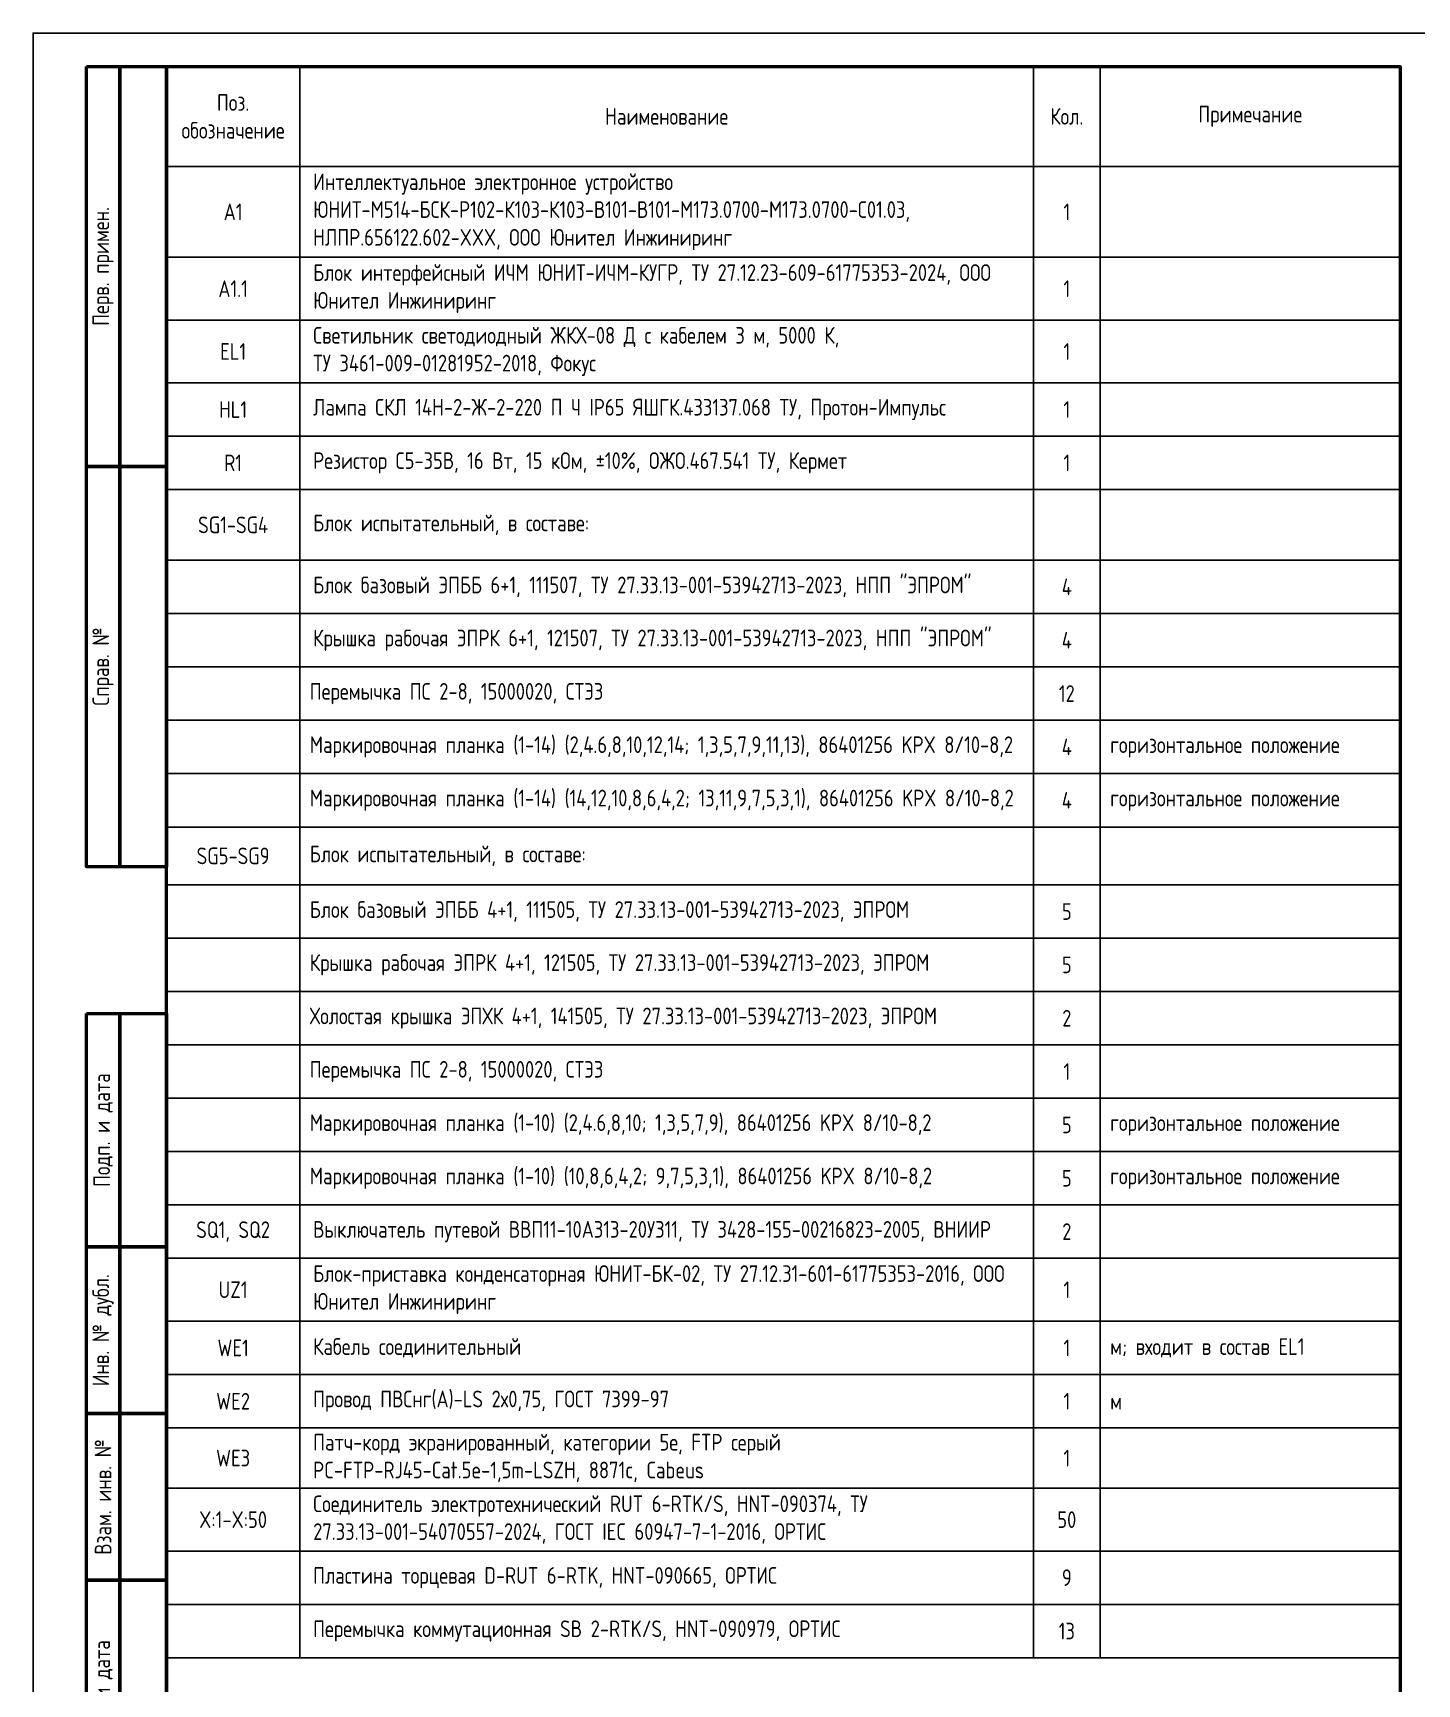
# Model space of a CAD drawing. Header units: millimetres. Extents: x -1117 to 4405, y -90 to 586.
# Drawn here: x -420 to -212.5, y 49.5 to 297 of the extents above; entities that cross this region are included whole.
import ezdxf

# ---------------------------------------------------------------- set-up
doc = ezdxf.new("R2010")
doc.units = ezdxf.units.MM
doc.styles.add('Gost_type_A', font='GOST_A.TTF')

# ---------------------------------------------------------------- blocks, each defined once
blk = doc.blocks.new('Штамп левый верхний')
at = {"lineweight": 50}
for points in [[(-12, 0), (-7, 0), (-7, -60), (-12, -60)], [(-7, 0), (0, 0), (0, -60), (-7, -60)], [(-12, -60), (-7, -60), (-7, -120), (-12, -120)], [(-7, -60), (0, -60), (0, -120), (-7, -120)]]:
    blk.add_lwpolyline(points, close=True, dxfattribs=at)
at = {"char_height": 2.5, "width": 60, "attachment_point": 5, "rotation": 90, "style": 'Gost_type_A'}
for s, insert in [('Перв. примен.', (-9.5, -30)), ('Справ. №', (-9.5, -90))]:
    blk.add_mtext(s, dxfattribs=dict(at, insert=insert))
blk = doc.blocks.new('Штамп левый нижний')
at = {"lineweight": 50}
for points in [[(-12, 145), (-7, 145), (-7, 110), (-12, 110)], [(-7, 145), (0, 145), (0, 110), (-7, 110)], [(-12, 110), (-7, 110), (-7, 85), (-12, 85)], [(-7, 110), (0, 110), (0, 85), (-7, 85)], [(-12, 85), (-7, 85), (-7, 60), (-12, 60)], [(-7, 85), (0, 85), (0, 60), (-7, 60)], [(-12, 60), (-7, 60), (-7, 25), (-12, 25)], [(-7, 60), (0, 60), (0, 25), (-7, 25)], [(-12, 25), (-7, 25), (-7, 0), (-12, 0)], [(-7, 25), (0, 25), (0, 0), (-7, 0)]]:
    blk.add_lwpolyline(points, close=True, dxfattribs=at)
at = {"char_height": 2.5, "attachment_point": 5, "rotation": 90, "style": 'Gost_type_A'}
for s, insert, width in [('Подп. и дата', (-9.5, 127.5), 35), ('Инв. № дубл.', (-9.5, 97.5), 25), ('Взам. инв. №', (-9.5, 72.5), 25), ('Подп. и дата', (-9.5, 42.5), 35), ('Инв. N подл.', (-9.5, 12.5), 25)]:
    blk.add_mtext(s, dxfattribs=dict(at, insert=insert, width=width))
blk = doc.blocks.new('Формат_А4')
blk.add_lwpolyline([(0, 297), (0, 0), (-210, 0), (-210, 297)], close=True)
at = {"lineweight": 50}
blk.add_lwpolyline([(-190, 292), (-5, 292), (-5, 5), (-190, 5)], close=True, dxfattribs=at)
blk = doc.blocks.new('*T22')
at = {"color": 0, "lineweight": -2, "transparency": 16777216}
for p, q in [((0, 0), (185, 0)), ((0, 0), (0, -15)), ((20, 0), (20, -15)), ((130, 0), (130, -15)), ((140, 0), (140, -15)), ((185, 0), (185, -15)), ((210, 0), (395, 0)), ((210, 0), (210, -15)), ((230, 0), (230, -15)), ((340, 0), (340, -15)), ((350, 0), (350, -15)), ((395, 0), (395, -15))]:
    blk.add_line(p, q, dxfattribs=at)
at = {"color": 0, "linetype": 'ByBlock', "lineweight": -2, "transparency": 16777216}
for p, q in [((0, -15), (185, -15)), ((0, -15), (0, -238.61)), ((20, -15), (20, -238.61)), ((130, -15), (130, -238.61)), ((140, -15), (140, -90.05)), ((185, -15), (185, -238.61)), ((210, -15), (395, -15)), ((210, -15), (210, -72.25)), ((230, -15), (230, -72.25)), ((340, -15), (340, -72.25)), ((350, -15), (350, -64.25)), ((395, -15), (395, -72.25)), ((210, -23), (395, -23)), ((0, -28.63), (185, -28.63)), ((210, -31), (395, -31)), ((0, -38.06), (185, -38.06)), ((210, -40.25), (395, -40.25)), ((0, -47.45), (185, -47.45)), ((210, -48.25), (395, -48.25)), ((0, -55.45), (185, -55.45)), ((210, -56.25), (395, -56.25)), ((0, -63.45), (185, -63.45)), ((210, -64.25), (395, -64.25)), ((350, -64.25), (350, -72.25)), ((0, -74.05), (185, -74.05)), ((210, -72.25), (395, -72.25)), ((0, -82.05), (185, -82.05)), ((0, -90.05), (185, -90.05)), ((140, -90.05), (140, -170.72)), ((0, -98.05), (185, -98.05)), ((0, -106.05), (185, -106.05)), ((0, -114.05), (185, -114.05)), ((0, -122.72), (185, -122.72)), ((0, -130.72), (185, -130.72)), ((0, -138.72), (185, -138.72)), ((0, -146.72), (185, -146.72)), ((0, -154.72), (185, -154.72)), ((0, -162.72), (185, -162.72)), ((0, -170.72), (185, -170.72)), ((140, -170.72), (140, -238.61)), ((0, -178.72), (185, -178.72)), ((0, -188.15), (185, -188.15)), ((0, -196.15), (185, -196.15)), ((0, -204.15), (185, -204.15)), ((0, -213.2), (185, -213.2)), ((0, -222.61), (185, -222.61)), ((0, -230.61), (185, -230.61)), ((0, -238.61), (185, -238.61))]:
    blk.add_line(p, q, dxfattribs=at)
at = {"transparency": 16777216, "char_height": 2.5, "style": 'Gost_type_A'}
for s, insert, width, attachment_point in [('Поз. обозначение', (10, -7.5), 17, 5), ('Поз. обозначение', (220, -7.5), 17, 5), ('Наименование', (75, -7.5), 107, 5), ('Кол.', (135, -7.5), 7, 5), ('Примечание', (162.5, -7.5), 42, 5), ('Наименование', (285, -7.5), 107, 5), ('Кол.', (345, -7.5), 7, 5), ('Примечание', (372.5, -7.5), 42, 5), ('Перемычка FB 2-RTK/S, HNT-091821, ОРТИС', (232, -19), 106, 4), ('4', (345, -19), 7, 5), ('Маркировочная планка (1-50), 86401256 KPX 8/10-8,2', (232, -27), 106, 4), ('1', (345, -27), 7, 5), ('Соединитель электротехнический RPV 4-MT(-P), HNT-131560, ТУ 27.33.13-001-54070557-2024, ГОСТ IEC 60947-7-1-2016, ОРТИС ', (232, -35.62), 106, 4), ('16', (345, -35.62), 7, 5), ('Перемычка ПС 2-8, 15000020, СТЭЗ ', (21.5, -94.05), 107, 4), ('12', (135, -94.05), 7, 5), ('4', (135, -102.05), 7, 5), ('Маркировочная планка (1-14) (14,12,10,8,6,4,2; 13,11,9,7,5,3,1), 86401256 KPX 8/10-8,2', (21.5, -110.05), 107, 4), ('4', (135, -110.05), 7, 5), ('{\\C256;Блок испытательный, в составе:}', (21.5, -118.38), 107, 4), ('Блок базовый ЭПББ 4+1, 111505, ТУ 27.33.13-001-53942713-2023, ЭПРОМ', (21.5, -126.72), 107, 4), ('5', (135, -126.72), 7, 5), ('Крышка рабочая ЭПРК 4+1, 121505, ТУ 27.33.13-001-53942713-2023, ЭПРОМ', (21.5, -134.72), 107, 4), ('5', (135, -134.72), 7, 5), ('Холостая крышка ЭПХК 4+1, 141505, ТУ 27.33.13-001-53942713-2023, ЭПРОМ', (21.5, -142.72), 107, 4), ('2', (135, -142.72), 7, 5), ('Перемычка ПС 2-8, 15000020, СТЭЗ ', (21.5, -150.72), 107, 4), ('1', (135, -150.72), 7, 5), ('Маркировочная планка (1-10) (2,4.6,8,10; 1,3,5,7,9), 86401256 KPX 8/10-8,2', (21.5, -158.72), 107, 4), ('5', (135, -158.72), 7, 5), ('Маркировочная планка (1-10) (10,8,6,4,2; 9,7,5,3,1), 86401256 KPX 8/10-8,2', (21.5, -166.72), 107, 4), ('5', (135, -166.72), 7, 5), ('Соединитель электротехнический RUT 6-RTK/S, HNT-090374, ТУ 27.33.13-001-54070557-2024, ГОСТ IEC 60947-7-1-2016, ОРТИС', (22, -217.9), 106, 4), ('50', (135, -217.9), 7, 5), ('Пластина торцевая D-RUT 6-RTK, HNT-090665, ОРТИС', (22, -226.61), 106, 4), ('9', (135, -226.61), 7, 5), ('Перемычка коммутационная SB 2-RTK/S, HNT-090979, ОРТИС', (22, -234.61), 106, 4), ('13', (135, -234.61), 7, 5)]:
    blk.add_mtext(s, dxfattribs=dict(at, insert=insert, width=width, attachment_point=attachment_point))
at = {"color": 0, "transparency": 16777216, "char_height": 2.5, "style": 'Gost_type_A'}
for s, insert, width, attachment_point in [('{\\C256;Интеллектуальное электронное устройство ЮНИТ-М514-БСК-Р102-К103-К103-В101-В101-М173.0700-М173.0700-С01.03, НЛПР.656122.602-XXX, ООО Юнител Инжиниринг}', (22, -21.81), 106, 4), ('A1', (10, -21.81), 18, 5), ('1', (135, -21.81), 7, 5), ('вертикальное положение', (351.5, -27), 42, 4), ('Блок интерфейсный ИЧМ ЮНИТ-ИЧМ-КУГР, ТУ 27.12.23-609-61775353-2024, ООО Юнител Инжиниринг', (22, -33.34), 106, 4), ('A1.1', (10, -33.34), 18, 5), ('1', (135, -33.34), 7, 5), ('Светильник светодиодный ЖКХ-08 Д с кабелем 3 м, 5000 К,\\PТУ 3461-009-01281952-2018, Фокус ', (22, -42.75), 106, 4), ('EL1', (10, -42.75), 18, 5), ('1', (135, -42.75), 7, 5), ('Пластина торцевая D-RPV 4-MT(-P), HNT-131561, ОРТИС', (232, -44.25), 106, 4), ('6', (345, -44.25), 7, 5), ('HL1', (10, -51.45), 18, 5), ('{\\C256;Лампа СКЛ 14Н-2-Ж-2-220 П Ч IP65 ЯШГК.433137.068 ТУ, Протон-Импульс}', (22, -51.45), 106, 4), ('1', (135, -51.45), 7, 5), ('Перемычка FBS 2-6, HNT-091360, ОРТИС', (232, -52.25), 106, 4), ('4', (345, -52.25), 7, 5), ('R1', (10, -59.45), 18, 5), ('{\\C256;Резистор С5-35В, 16 Вт, 15 кОм, ±10%, ОЖО.467.541 ТУ, Кермет}', (22, -59.45), 106, 4), ('1', (135, -59.45), 7, 5), ('Перемычка FBS 4-6, HNT-091958, ОРТИС', (232, -60.25), 106, 4), ('2', (345, -60.25), 7, 5), ('Маркировочная планка (51-66), 86401217 KPX 6/10-6,2', (231.5, -68.25), 107, 4), ('SG1-SG4', (10, -68.75), 18, 5), ('{\\C256;Блок испытательный, в составе:}', (22, -68.75), 106, 4), ('1', (345, -68.25), 7, 5), ('вертикальное положение', (351.5, -68.25), 42, 4), ('{\\C256;Блок базовый ЭПББ 6+1, 111507, ТУ 27.33.13-001-53942713-2023, НПП "ЭПРОМ"}', (22, -78.05), 106, 4), ('4', (135, -78.05), 7, 5), ('{\\C256;Крышка рабочая ЭПРК 6+1, 121507, ТУ 27.33.13-001-53942713-2023, НПП "ЭПРОМ"}', (22, -86.05), 106, 4), ('4', (135, -86.05), 7, 5), ('Маркировочная планка (1-14) (2,4.6,8,10,12,14; 1,3,5,7,9,11,13){\\C256;, 86401256 KPX 8/10-8,2}', (21.5, -102.05), 107, 4), ('горизонтальное положение', (141.5, -102.05), 42, 4), ('горизонтальное положение', (141.5, -110.05), 42, 4), ('SG5-SG9', (10, -118.38), 18, 5), ('горизонтальное положение', (141.5, -158.72), 42, 4), ('горизонтальное положение', (141.5, -166.72), 42, 4), ('SQ1, SQ2', (10, -174.72), 18, 5), ('{\\C256;Выключатель путевой ВВП11-10А313-20У311, ТУ 3428-155-00216823-2005, ВНИИР }', (22, -174.72), 106, 4), ('2', (135, -174.72), 7, 5), ('{\\C256;Блок-приставка конденсаторная ЮНИТ-БК-02, ТУ 27.12.31-601-61775353-2016, }ООО Юнител Инжиниринг', (22, -183.43), 106, 4), ('UZ1', (10, -183.43), 18, 5), ('1', (135, -183.43), 7, 5), ('WE1', (10, -192.15), 18, 5), ('Кабель соединительный', (22, -192.15), 106, 4), ('1', (135, -192.15), 7, 5), ('{\\C256;м; входит в состав} EL1', (141.5, -192.15), 42, 4), ('WE2', (10, -200.15), 18, 5), ('Провод ПВСнг(А)-LS 2х0,75, ГОСТ 7399-97', (22, -200.15), 106, 4), ('1', (135, -200.15), 7, 5), ('{\\C256;м}', (141.5, -200.15), 42, 4), ('{\\C256;Патч-корд экранированный, категории 5е, FTP серый PC-FTP-RJ45-Cat.5e-1,5m-LSZH, 8871c, Cabeus}', (22, -208.67), 106, 4), ('WE3', (10, -208.67), 18, 5), ('1', (135, -208.67), 7, 5)]:
    blk.add_mtext(s, dxfattribs=dict(at, insert=insert, width=width, attachment_point=attachment_point))
at = {"color": 1, "transparency": 16777216, "char_height": 2.5, "width": 18, "attachment_point": 5, "style": 'Gost_type_A'}
for s, insert in [('{\\C256;X:51-X:66}', (220, -35.62)), ('{\\C256;X:1-X:50}', (10, -217.9))]:
    blk.add_mtext(s, dxfattribs=dict(at, insert=insert))

msp = doc.modelspace()

# ---------------------------------------------------------------- block references
at = {"color": 1}
for name, p in [('Формат_А4', (-210, 0)), ('Штамп левый верхний', (-400, 292)), ('Штамп левый нижний', (-400, 5))]:
    msp.add_blockref(name, p, dxfattribs=at)
msp.add_blockref('*T22', (-400, 292))

doc.saveas('drawing.dxf')
